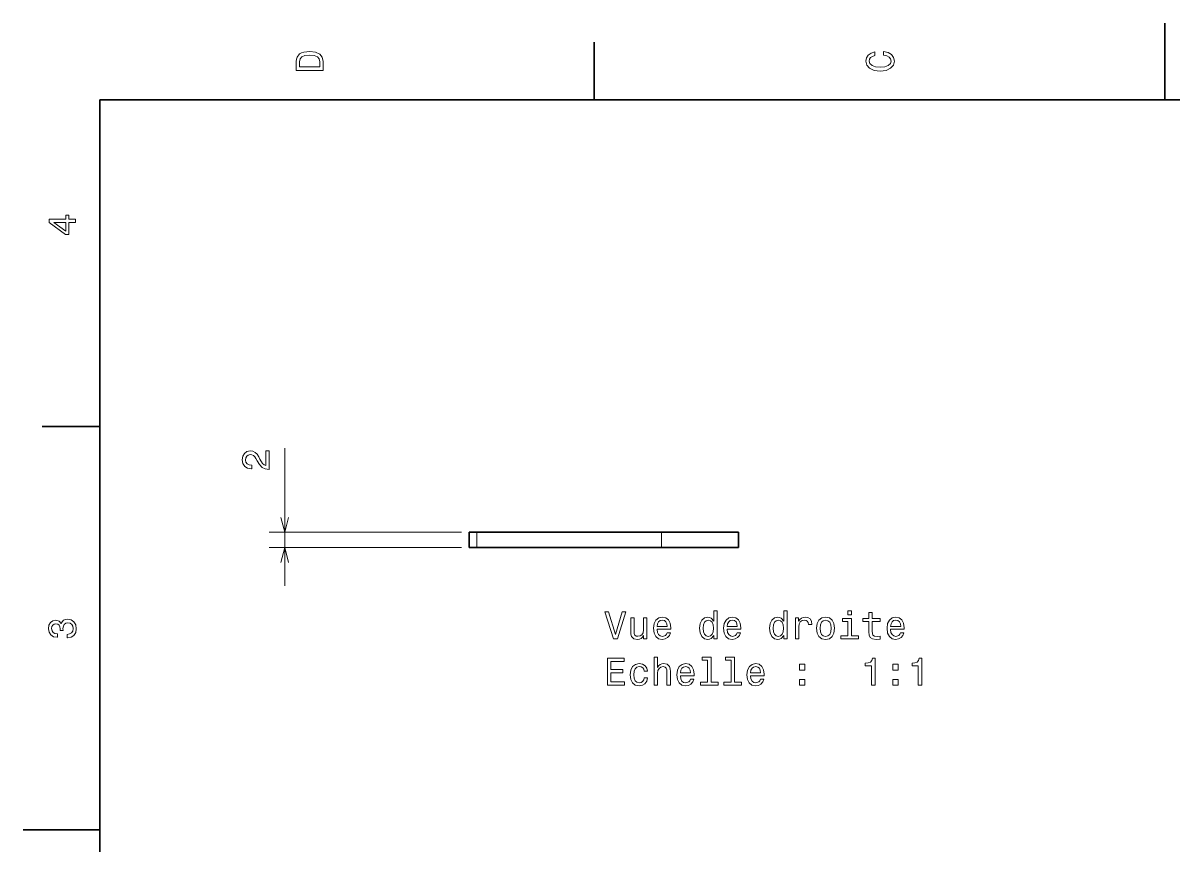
# Model space of a CAD drawing. Extents: x 0 to 297, y 0 to 210.
# Drawn here: x 0 to 149.7, y 102.9 to 210 of the extents above; entities that cross this region are included whole.
import ezdxf

# ---------------------------------------------------------------- set-up
doc = ezdxf.new("R2010")
doc.units = 0

msp = doc.modelspace()

# ---------------------------------------------------------------- linework, layer by layer
at = {"color": 7, "lineweight": 35, "ltscale": 0.25}
for p, q in [((148.5, 200), (148.5, 210)), ((83.046692, 143.735748), (93.046692, 143.735748)), ((83.046692, 141.735748), (93.046692, 141.735748)), ((10, 105), (0, 105))]:
    msp.add_line(p, q, dxfattribs=at)
at = {"color": 7, "lineweight": 35, "ltscale": 0.1875}
for p, q in [((74.300003, 200), (74.300003, 207.5)), ((10, 157.5), (2.5, 157.5))]:
    msp.add_line(p, q, dxfattribs=at)
at = {"color": 7, "lineweight": 35}
for p, q in [((287, 200), (10, 200)), ((10, 200), (10, 10)), ((83.046692, 143.735748), (59.046692, 143.735748)), ((83.046692, 141.735748), (59.046692, 141.735748))]:
    msp.add_line(p, q, dxfattribs=at)
at = {"color": 7, "lineweight": 13, "ltscale": 0.447941}
msp.add_line((34.033455, 136.735748), (34.033455, 154.653397), dxfattribs=at)
at = {"color": 7, "lineweight": 13}
for p, q in [((57.046692, 143.735748), (32.033455, 143.735748)), ((57.046692, 141.735748), (32.033455, 141.735748))]:
    msp.add_line(p, q, dxfattribs=at)
at = {"color": 7, "lineweight": 35, "ltscale": 0.025}
for p, q in [((58.046692, 143.735748), (59.046692, 143.735748)), ((58.046692, 141.735748), (59.046692, 141.735748))]:
    msp.add_line(p, q, dxfattribs=at)
at = {"color": 7, "lineweight": 35, "ltscale": 0.05}
for p, q in [((58.046692, 141.735748), (58.046692, 143.735748)), ((93.046692, 143.735748), (93.046692, 141.735748))]:
    msp.add_line(p, q, dxfattribs=at)
at = {"color": 7, "lineweight": 13, "ltscale": 0.05}
for p, q in [((59.046692, 141.735748), (59.046692, 143.735748)), ((83.046692, 143.735748), (83.046692, 141.735748))]:
    msp.add_line(p, q, dxfattribs=at)
at = {"color": 7, "lineweight": 13}
for points in [[(35.533215, 204.994965), (35.533215, 203.829971), (39.033215, 203.829971), (39.033215, 204.994965), (38.922264, 205.544678), (38.584366, 205.953171), (38.034657, 206.205338), (37.283215, 206.296112), (36.516644, 206.215424), (36.21405, 206.114563), (35.971977, 205.973343), (35.644165, 205.56485), (35.563473, 205.297562)], [(35.951801, 204.959656), (36.027451, 205.342941), (36.259438, 205.605194), (36.672985, 205.761536), (37.283215, 205.811966), (37.873272, 205.756485), (38.286816, 205.600143), (38.533936, 205.332855), (38.614628, 204.959656), (38.614628, 204.298996), (35.951801, 204.298996)], [(111.93206, 205.817017), (112.35569, 205.716141), (112.658287, 205.549713), (112.844887, 205.317734), (112.905403, 205.045395), (112.814629, 204.71759), (112.54229, 204.460388), (112.098488, 204.28891), (111.483215, 204.233429), (110.872986, 204.28891), (110.424141, 204.455338), (110.151802, 204.71254), (110.055984, 205.045395), (110.106415, 205.287476), (110.247627, 205.494247), (110.474571, 205.655624), (110.787247, 205.766571), (110.787247, 206.245682), (110.308144, 206.094391), (109.94503, 205.832138), (109.718086, 205.474075), (109.637398, 205.045395), (109.763474, 204.510818), (110.116501, 204.10231), (110.696472, 203.840057), (111.483215, 203.749283), (112.269958, 203.840057), (112.84993, 204.10231), (113.208, 204.510818), (113.329041, 205.045395), (113.233215, 205.51442), (112.965927, 205.892654), (112.527161, 206.159943), (111.93206, 206.301163)], [(6.833213, 184.02739), (6.833213, 184.481277), (5.965778, 184.481277), (5.965778, 184.98056), (5.56232, 184.98056), (5.56232, 184.481277), (3.408862, 184.481277), (3.408862, 184.022339), (5.521974, 182.489197), (5.965778, 182.489197), (5.965778, 184.02739)], [(5.56232, 182.912827), (3.993876, 184.02739), (5.56232, 184.02739)], [(32.033455, 151.904846), (32.033455, 154.310471), (31.599739, 154.310471), (31.599739, 152.40918), (31.362709, 152.515076), (31.166023, 152.69664), (30.807953, 153.256439), (30.656654, 153.553986), (30.439796, 153.886841), (30.187637, 154.123871), (29.890083, 154.26004), (29.552185, 154.310471), (29.128555, 154.224731), (28.7957, 153.987701), (28.583885, 153.624588), (28.50824, 153.155563), (28.593971, 152.671417), (28.831009, 152.303268), (29.209244, 152.066238), (29.708527, 151.985535), (29.779129, 151.985535), (29.779129, 152.444473), (29.738785, 152.444473), (29.395844, 152.489868), (29.143684, 152.626038), (28.9823, 152.842896), (28.926826, 153.130356), (28.977257, 153.422867), (29.10334, 153.639725), (29.300026, 153.78093), (29.547142, 153.83136), (29.779129, 153.796066), (29.975815, 153.700241), (30.147285, 153.538849), (30.298584, 153.316956), (30.459969, 153.019409), (30.772652, 152.525162), (31.105499, 152.177185), (31.508957, 151.970413), (32.018326, 151.904846)], [(77.942223, 133.384171), (77.064705, 130.40361), (76.161964, 133.384171), (75.682861, 133.384171), (76.812546, 129.87912), (77.316864, 129.87912), (78.421333, 133.384171)], [(89.829117, 130.297714), (89.829117, 129.87912), (90.272919, 129.87912), (90.272919, 133.500153), (89.834152, 133.500153), (89.834152, 132.173782), (89.496262, 132.557068), (89.28949, 132.647858), (89.05246, 132.683151), (88.623779, 132.582291), (88.290932, 132.299866), (88.074066, 131.845978), (87.998421, 131.235748), (88.074066, 130.625519), (88.290932, 130.16658), (88.623779, 129.87912), (89.05246, 129.783295), (89.28949, 129.818604), (89.501305, 129.909378)], [(98.93718, 130.297714), (98.93718, 129.87912), (99.380989, 129.87912), (99.380989, 133.500153), (98.94223, 133.500153), (98.94223, 132.173782), (98.604332, 132.557068), (98.39756, 132.647858), (98.160522, 132.683151), (97.73185, 132.582291), (97.399002, 132.299866), (97.182144, 131.845978), (97.106491, 131.235748), (97.182144, 130.625519), (97.399002, 130.16658), (97.73185, 129.87912), (98.160522, 129.783295), (98.39756, 129.818604), (98.609375, 129.909378)], [(107.752747, 133.500153), (107.283722, 133.500153), (107.283722, 132.995834), (107.752747, 132.995834)], [(110.012108, 132.118317), (110.012108, 130.761688), (110.042366, 130.322922), (110.183578, 130.020325), (110.466003, 129.843811), (110.945107, 129.783295), (111.469604, 129.808517), (111.469604, 130.191803), (111.086319, 130.161545), (110.738327, 130.201889), (110.551735, 130.327972), (110.471039, 130.53978), (110.455917, 130.837326), (110.455917, 132.118317), (111.469604, 132.118317), (111.469604, 132.496552), (110.455917, 132.496552), (110.455917, 133.288345), (110.012108, 133.288345), (110.012108, 132.496552), (109.245537, 132.496552), (109.245537, 132.118317)], [(5.73379, 129.979111), (5.769093, 129.979111), (6.253242, 130.059799), (6.616354, 130.296829), (6.848343, 130.670029), (6.934078, 131.164276), (6.848343, 131.688766), (6.626441, 132.082138), (6.273415, 132.334305), (5.819525, 132.425079), (5.521974, 132.384735), (5.279899, 132.273788), (5.0933, 132.092224), (4.957133, 131.850143), (4.684798, 132.177963), (4.251081, 132.293961), (3.857709, 132.218307), (3.560158, 132.00145), (3.373559, 131.648422), (3.307997, 131.164276), (3.388689, 130.710388), (3.610591, 130.362396), (3.963617, 130.135452), (4.432637, 130.059799), (4.46794, 130.059799), (4.46794, 130.508652), (4.145173, 130.548996), (3.913184, 130.680115), (3.771974, 130.891937), (3.721542, 131.189484), (3.761888, 131.451736), (3.867795, 131.643372), (4.039265, 131.759369), (4.271254, 131.804764), (4.518372, 131.759369), (4.684798, 131.638336), (4.785663, 131.426514), (4.815922, 131.139053), (4.810879, 130.942368), (5.209294, 130.942368), (5.199208, 131.189484), (5.244596, 131.507217), (5.365634, 131.744247), (5.56232, 131.885452), (5.819525, 131.935883), (6.112032, 131.880417), (6.328891, 131.734161), (6.465058, 131.502167), (6.510447, 131.194534), (6.460014, 130.876801), (6.308718, 130.644821), (6.066643, 130.498566), (5.73379, 130.443085)], [(81.144676, 132.587326), (80.700867, 132.587326), (80.700867, 131.023926), (80.650436, 130.660828), (80.504181, 130.398575), (80.277237, 130.237183), (79.979691, 130.186752), (79.742661, 130.227097), (79.591362, 130.348145), (79.505623, 130.554916), (79.485451, 130.847412), (79.485451, 132.587326), (79.041649, 132.587326), (79.041649, 130.807068), (79.056778, 130.449005), (79.152603, 130.151459), (79.445107, 129.87912), (79.914124, 129.783295), (80.16629, 129.818604), (80.383148, 129.909378), (80.569748, 130.06572), (80.721046, 130.292664), (80.721046, 129.87912), (81.144676, 129.87912)], [(82.481133, 131.10463), (84.256348, 131.10463), (84.261391, 131.311401), (84.180695, 131.891373), (83.958794, 132.325089), (83.605774, 132.587326), (83.136749, 132.683151), (82.677818, 132.582291), (82.324791, 132.299866), (82.097847, 131.840942), (82.017151, 131.235748), (82.092804, 130.615433), (82.319748, 130.161545), (82.667732, 129.87912), (83.12162, 129.783295), (83.514992, 129.848862), (83.837761, 130.020325), (84.074791, 130.292664), (84.21096, 130.655777), (83.772194, 130.655777), (83.681419, 130.454041), (83.550293, 130.30275), (83.177094, 130.181717), (82.889633, 130.237183), (82.672775, 130.413696), (82.531563, 130.701172), (82.481133, 131.089493)], [(82.481133, 131.477829), (82.536606, 131.825806), (82.672775, 132.083008), (82.879547, 132.239349), (83.151878, 132.29483), (83.419174, 132.239349), (83.625946, 132.083008), (83.752022, 131.825806), (83.797409, 131.477829)], [(89.128105, 132.284744), (89.420609, 132.214142), (89.642517, 132.017456), (89.773636, 131.689636), (89.824066, 131.235748), (89.773636, 130.77681), (89.642517, 130.449005), (89.420609, 130.247269), (89.128105, 130.181717), (88.850723, 130.247269), (88.638908, 130.449005), (88.497704, 130.78186), (88.452309, 131.235748), (88.497704, 131.684601), (88.638908, 132.012405), (88.850723, 132.214142)], [(91.589203, 131.10463), (93.364418, 131.10463), (93.369461, 131.311401), (93.288765, 131.891373), (93.066864, 132.325089), (92.713837, 132.587326), (92.24482, 132.683151), (91.785889, 132.582291), (91.432861, 132.299866), (91.205917, 131.840942), (91.125221, 131.235748), (91.200874, 130.615433), (91.427818, 130.161545), (91.775803, 129.87912), (92.229691, 129.783295), (92.623062, 129.848862), (92.945831, 130.020325), (93.182861, 130.292664), (93.319031, 130.655777), (92.880264, 130.655777), (92.78949, 130.454041), (92.658363, 130.30275), (92.285164, 130.181717), (91.997704, 130.237183), (91.780838, 130.413696), (91.639633, 130.701172), (91.589203, 131.089493)], [(91.589203, 131.477829), (91.644676, 131.825806), (91.780838, 132.083008), (91.98761, 132.239349), (92.259949, 132.29483), (92.527237, 132.239349), (92.734009, 132.083008), (92.860092, 131.825806), (92.905479, 131.477829)], [(98.236176, 132.284744), (98.528687, 132.214142), (98.75058, 132.017456), (98.881706, 131.689636), (98.932144, 131.235748), (98.881706, 130.77681), (98.75058, 130.449005), (98.528687, 130.247269), (98.236176, 130.181717), (97.958801, 130.247269), (97.746979, 130.449005), (97.605774, 130.78186), (97.560379, 131.235748), (97.605774, 131.684601), (97.746979, 132.012405), (97.958801, 132.214142)], [(100.475365, 129.87912), (100.919174, 129.87912), (100.919174, 131.427383), (100.964561, 131.800583), (101.100723, 132.067886), (101.322632, 132.229263), (101.620178, 132.284744), (101.842079, 132.249435), (102.008507, 132.148575), (102.109375, 131.977097), (102.144676, 131.745117), (102.593521, 131.745117), (102.533005, 132.15361), (102.366577, 132.446121), (102.089203, 132.622635), (101.71096, 132.683151), (101.453751, 132.642807), (101.23185, 132.541946), (101.035164, 132.370468), (100.878822, 132.138489), (100.878822, 132.587326), (100.475365, 132.587326)], [(103.213837, 131.230698), (103.294533, 130.615433), (103.52652, 130.161545), (103.894676, 129.87912), (104.388908, 129.783295), (104.878105, 129.87912), (105.246262, 130.156494), (105.478249, 130.610382), (105.56398, 131.230698), (105.478249, 131.845978), (105.246262, 132.304916), (104.878105, 132.582291), (104.388908, 132.683151), (103.894676, 132.582291), (103.52652, 132.299866), (103.294533, 131.845978)], [(103.667725, 131.235748), (103.71312, 131.689636), (103.854324, 132.017456), (104.081276, 132.219177), (104.388908, 132.28978), (104.691505, 132.219177), (104.918449, 132.022491), (105.059662, 131.689636), (105.110092, 131.235748), (105.059662, 130.77681), (104.918449, 130.443954), (104.691505, 130.242233), (104.388908, 130.176666), (104.081276, 130.242233), (103.854324, 130.443954), (103.71312, 130.77681)], [(107.73761, 130.252319), (107.73761, 132.496552), (106.597839, 132.496552), (106.597839, 132.118317), (107.293808, 132.118317), (107.293808, 130.252319), (106.386032, 130.252319), (106.386032, 129.87912), (108.655479, 129.87912), (108.655479, 130.252319)], [(112.841354, 131.10463), (114.616577, 131.10463), (114.621613, 131.311401), (114.540924, 131.891373), (114.319023, 132.325089), (113.965996, 132.587326), (113.496979, 132.683151), (113.03804, 132.582291), (112.685013, 132.299866), (112.458069, 131.840942), (112.37738, 131.235748), (112.453033, 130.615433), (112.679977, 130.161545), (113.027954, 129.87912), (113.481842, 129.783295), (113.875221, 129.848862), (114.197983, 130.020325), (114.435013, 130.292664), (114.571182, 130.655777), (114.132423, 130.655777), (114.041641, 130.454041), (113.910522, 130.30275), (113.537323, 130.181717), (113.249863, 130.237183), (113.033005, 130.413696), (112.891785, 130.701172), (112.841354, 131.089493)], [(112.841354, 131.477829), (112.896835, 131.825806), (113.033005, 132.083008), (113.239777, 132.239349), (113.512108, 132.29483), (113.779404, 132.239349), (113.986176, 132.083008), (114.112251, 131.825806), (114.157639, 131.477829)], [(76.005623, 123.832291), (78.224648, 123.832291), (78.224648, 124.25592), (76.469604, 124.25592), (76.469604, 125.441078), (78.033005, 125.441078), (78.033005, 125.859665), (76.469604, 125.859665), (76.469604, 126.908661), (78.184303, 126.908661), (78.184303, 127.332291), (76.005623, 127.332291)], [(82.092804, 123.832291), (82.536606, 123.832291), (82.536606, 125.395691), (82.581993, 125.753761), (82.728249, 126.016006), (82.955193, 126.177391), (83.25779, 126.237907), (83.499863, 126.187477), (83.651161, 126.051308), (83.726807, 125.824364), (83.752022, 125.521774), (83.752022, 123.832291), (84.195831, 123.832291), (84.195831, 125.612549), (84.175652, 125.970619), (84.084877, 126.268173), (83.787323, 126.540504), (83.323349, 126.636322), (83.07119, 126.601021), (82.854332, 126.505203), (82.672775, 126.353905), (82.536606, 126.147133), (82.536606, 127.453331), (82.092804, 127.453331)], [(89.047409, 127.080132), (89.047409, 124.20549), (88.13459, 124.20549), (88.13459, 123.832291), (90.398994, 123.832291), (90.398994, 124.20549), (89.491219, 124.20549), (89.491219, 127.453331), (88.351448, 127.453331), (88.351448, 127.080132)], [(92.083435, 127.080132), (92.083435, 124.20549), (91.170609, 124.20549), (91.170609, 123.832291), (93.43502, 123.832291), (93.43502, 124.20549), (92.527237, 124.20549), (92.527237, 127.453331), (91.387466, 127.453331), (91.387466, 127.080132)], [(110.370178, 123.832291), (110.829109, 123.832291), (110.829109, 127.357506), (110.486176, 127.357506), (110.395393, 127.049873), (110.213837, 126.843094), (109.936462, 126.722061), (109.553177, 126.681717), (109.553177, 126.323647), (110.370178, 126.323647)], [(116.442223, 123.832291), (116.901154, 123.832291), (116.901154, 127.357506), (116.558212, 127.357506), (116.467438, 127.049873), (116.285881, 126.843094), (116.008499, 126.722061), (115.625214, 126.681717), (115.625214, 126.323647), (116.442223, 126.323647)], [(80.781563, 125.642807), (81.220322, 125.642807), (81.129547, 126.046265), (80.912689, 126.363991), (80.574791, 126.560677), (80.136032, 126.636322), (79.651878, 126.535461), (79.283722, 126.253036), (79.051735, 125.794106), (78.971046, 125.178833), (79.046692, 124.568604), (79.273636, 124.114708), (79.631706, 123.832291), (80.120903, 123.736473), (80.554619, 123.812119), (80.892517, 124.023933), (81.124504, 124.356789), (81.225365, 124.800591), (80.801735, 124.800591), (80.726089, 124.518173), (80.584877, 124.306351), (80.383148, 124.175232), (80.136032, 124.134888), (79.828392, 124.200447), (79.606491, 124.402176), (79.470322, 124.729988), (79.424934, 125.193962), (79.470322, 125.64785), (79.611534, 125.975662), (79.838478, 126.177391), (80.136032, 126.247993), (80.398277, 126.202606), (80.594963, 126.086617), (80.726089, 125.894974)], [(85.517151, 125.057793), (87.292374, 125.057793), (87.297409, 125.264565), (87.216721, 125.844536), (86.99482, 126.278259), (86.641792, 126.540504), (86.172775, 126.636322), (85.713837, 126.535461), (85.360809, 126.253036), (85.133865, 125.794106), (85.053177, 125.188919), (85.128822, 124.568604), (85.355774, 124.114708), (85.703751, 123.832291), (86.157646, 123.736473), (86.551018, 123.802032), (86.873779, 123.973503), (87.110809, 124.245834), (87.246979, 124.608948), (86.80822, 124.608948), (86.717438, 124.407219), (86.586319, 124.25592), (86.21312, 124.134888), (85.925652, 124.190361), (85.708794, 124.366875), (85.567589, 124.654335), (85.517151, 125.042664)], [(85.517151, 125.430992), (85.572632, 125.778976), (85.708794, 126.036179), (85.915565, 126.19252), (86.187904, 126.247993), (86.455193, 126.19252), (86.661964, 126.036179), (86.788048, 125.778976), (86.833435, 125.430992)], [(94.625221, 125.057793), (96.400436, 125.057793), (96.405479, 125.264565), (96.324791, 125.844536), (96.10289, 126.278259), (95.749863, 126.540504), (95.280838, 126.636322), (94.821907, 126.535461), (94.468887, 126.253036), (94.241936, 125.794106), (94.161247, 125.188919), (94.236893, 124.568604), (94.463837, 124.114708), (94.811821, 123.832291), (95.265717, 123.736473), (95.659088, 123.802032), (95.98185, 123.973503), (96.218887, 124.245834), (96.355049, 124.608948), (95.91629, 124.608948), (95.825508, 124.407219), (95.694389, 124.25592), (95.32119, 124.134888), (95.033722, 124.190361), (94.816864, 124.366875), (94.675659, 124.654335), (94.625221, 125.042664)], [(94.625221, 125.430992), (94.680695, 125.778976), (94.816864, 126.036179), (95.023636, 126.19252), (95.295975, 126.247993), (95.563263, 126.19252), (95.770035, 126.036179), (95.896118, 125.778976), (95.941505, 125.430992)], [(101.004906, 125.789063), (101.700867, 125.789063), (101.700867, 126.540504), (101.004906, 126.540504)], [(113.148994, 125.789063), (113.844955, 125.789063), (113.844955, 126.540504), (113.148994, 126.540504)], [(101.004906, 123.832291), (101.700867, 123.832291), (101.700867, 124.583733), (101.004906, 124.583733)], [(113.148994, 123.832291), (113.844955, 123.832291), (113.844955, 124.583733), (113.148994, 124.583733)]]:
    msp.add_lwpolyline(points, close=True, dxfattribs=at)
for points in [[(33.515816, 145.667587), (34.033455, 143.735748), (34.551094, 145.667587)], [(34.551094, 139.803894), (34.033455, 141.735748), (33.515816, 139.803894)]]:
    msp.add_lwpolyline(points, dxfattribs=at)

doc.saveas('drawing.dxf')
